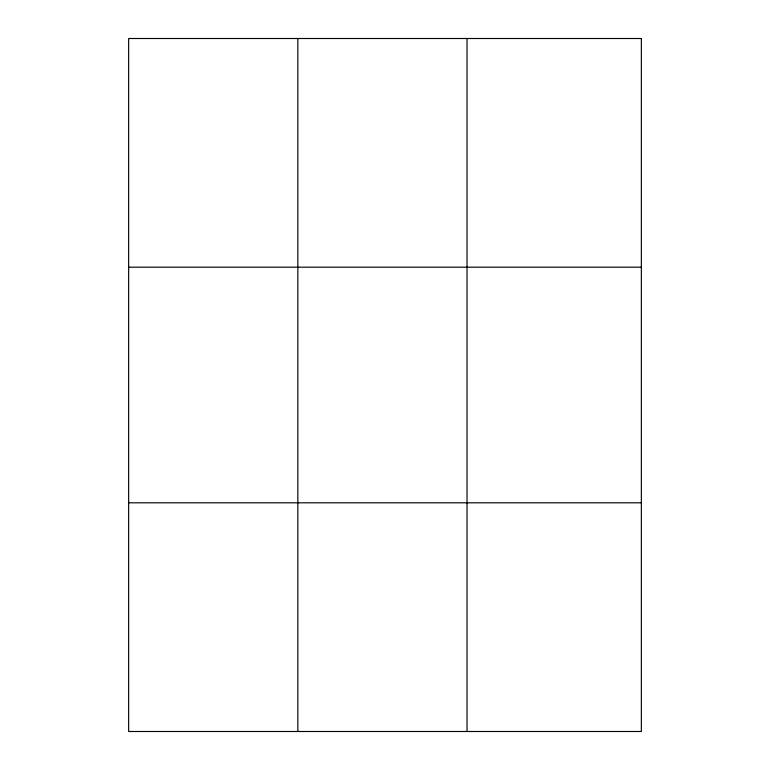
<?xml version="1.0" encoding="UTF-8"?>
<svg xmlns="http://www.w3.org/2000/svg" width="770" height="770" viewBox="0 0 770 770"><rect width="100%" height="100%" fill="white"/><g stroke="black" fill="none" stroke-linecap="round" stroke-linejoin="round"><path stroke-width="1.16" d="M297.836 731.5L297.836 38.5M467.034 731.5L467.034 38.5M128.648 267.19L641.352 267.19M128.648 502.81L641.352 502.81M641.352 38.5L641.352 731.5L128.648 731.5L128.648 38.5L641.352 38.5"/></g></svg>
